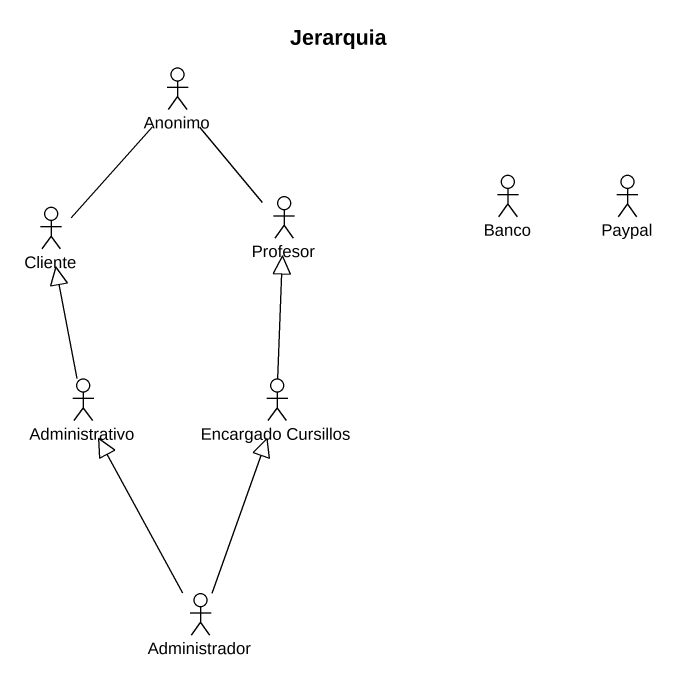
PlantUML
@startuml
title Jerarquia
actor Anonimo
actor Cliente
actor Profesor
actor Banco
actor Paypal
actor Administrativo
actor "Encargado Cursillos" as Encargado_Cursillos
actor Administrador
Cliente -up- Anonimo
Profesor -up- Anonimo
Administrativo -up-|> Cliente
Encargado_Cursillos -up-|> Profesor
Administrador -up-|> Administrativo
Administrador -up-|> Encargado_Cursillos
@enduml
